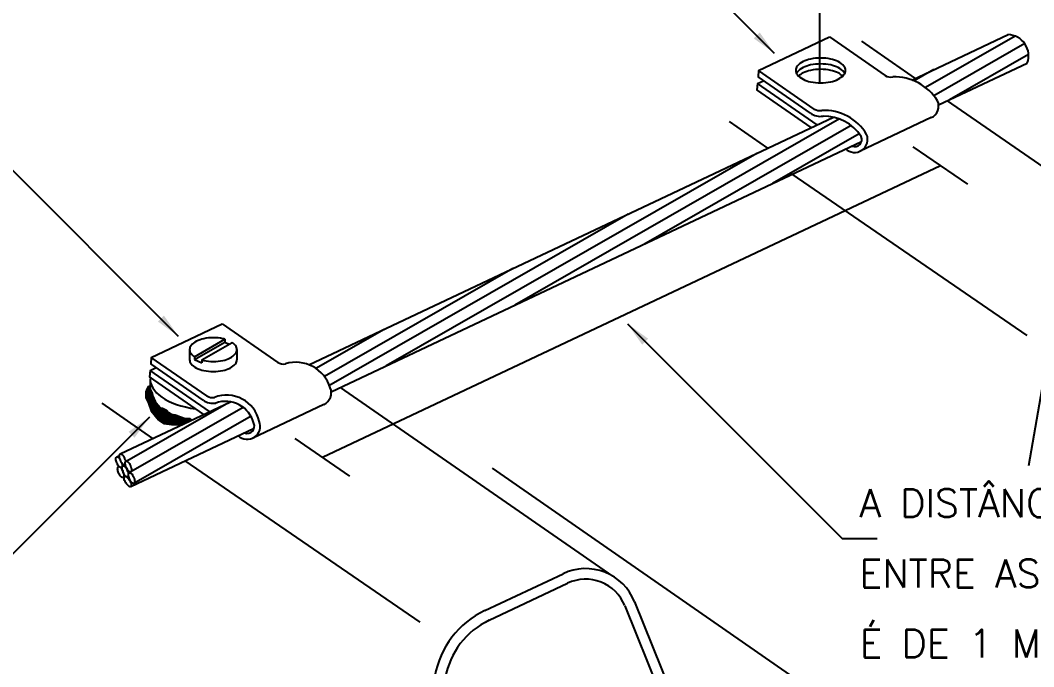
# Model space of a CAD drawing. Header units: millimetres. Extents: x -6289.4 to -6269.9, y -4757.4 to -4742.5.
# Drawn here: x -6282.45 to -6275.2, y -4751.66 to -4747.04 of the extents above; entities that cross this region are included whole.
import ezdxf
from ezdxf.enums import TextEntityAlignment as Align

# ---------------------------------------------------------------- set-up
doc = ezdxf.new("R2010")
doc.units = ezdxf.units.MM
doc.header["$LTSCALE"] = 10
doc.linetypes.add('DASHDOT', pattern=[1, 0.5, -0.25, 0, -0.25])
doc.layers.add('Termotécnica', color=7, linetype='Continuous')
doc.styles.add('r80', font='romans.shx')

msp = doc.modelspace()

# ---------------------------------------------------------------- linework, layer by layer
at = {"layer": 'Termotécnica', "color": 2}
for p, q in [((-6277.0509, -4747.2762), (-6278.9357, -4745.3914)), ((-6277.1644, -4747.3983), (-6276.6568, -4747.1587)), ((-6276.6568, -4747.1587), (-6276.2587, -4747.4346)), ((-6276.0685, -4747.4666), (-6275.3805, -4747.1419)), ((-6275.877, -4747.6449), (-6275.2427, -4747.3454)), ((-6277.1644, -4747.3983), (-6277.1682, -4747.4447)), ((-6276.7663, -4747.6742), (-6277.1644, -4747.3983)), ((-6277.1721, -4747.491), (-6277.1759, -4747.5374)), ((-6277.1721, -4747.491), (-6277.13, -4747.4712)), ((-6276.7466, -4747.786), (-6277.1721, -4747.491)), ((-6276.7934, -4747.7045), (-6277.1682, -4747.4447)), ((-6276.7887, -4747.8058), (-6277.1759, -4747.5374)), ((-6280.3806, -4749.5031), (-6276.6288, -4747.7321)), ((-6275.9302, -4747.7355), (-6276.4378, -4747.9752)), ((-6280.2213, -4749.6968), (-6276.4286, -4747.9063)), ((-6275.6672, -4748.2121), (-6276.0585, -4747.9432)), ((-6281.3126, -4749.301), (-6282.6005, -4748.013)), ((-6280.2834, -4750.1647), (-6275.8628, -4748.0777)), ((-6281.5086, -4749.4501), (-6281.001, -4749.2105)), ((-6281.001, -4749.2105), (-6280.6029, -4749.4865)), ((-6278.1026, -4749.2092), (-6276.5672, -4750.7446)), ((-6281.2, -4749.4451), (-6280.9832, -4749.3199)), ((-6281.2, -4749.466), (-6280.9832, -4749.3408)), ((-6281.1469, -4749.4687), (-6280.93, -4749.3435)), ((-6280.9832, -4749.3199), (-6280.9832, -4749.3408)), ((-6280.9832, -4749.3408), (-6280.9505, -4749.3553)), ((-6281.5086, -4749.4501), (-6281.5125, -4749.4965)), ((-6281.1105, -4749.7261), (-6281.5086, -4749.4501)), ((-6281.2344, -4749.3943), (-6281.2344, -4749.4665)), ((-6281.2, -4749.4451), (-6281.2, -4749.466)), ((-6280.8957, -4749.3943), (-6280.8957, -4749.4665)), ((-6281.5163, -4749.5429), (-6281.4742, -4749.523)), ((-6281.1376, -4749.7563), (-6281.5125, -4749.4965)), ((-6281.2, -4749.466), (-6281.1469, -4749.4896)), ((-6281.1469, -4749.4687), (-6281.1469, -4749.4896)), ((-6281.5163, -4749.5429), (-6281.5201, -4749.5893)), ((-6281.1329, -4749.8577), (-6281.5201, -4749.5893)), ((-6281.0908, -4749.8378), (-6281.5163, -4749.5429)), ((-6281.5315, -4749.661), (-6281.5409, -4749.6775)), ((-6281.5159, -4749.6558), (-6281.5315, -4749.661)), ((-6281.5159, -4749.6058), (-6281.5159, -4749.6795)), ((-6281.5475, -4749.7023), (-6281.5475, -4749.7389)), ((-6281.5475, -4749.7389), (-6281.5285, -4749.7769)), ((-6281.7316, -4750.1409), (-6280.941, -4749.7677)), ((-6281.5285, -4749.7769), (-6281.5096, -4749.8328)), ((-6280.2744, -4749.7874), (-6280.782, -4750.027)), ((-6281.5211, -4749.8765), (-6283.0566, -4751.4119)), ((-6281.5096, -4749.8328), (-6281.4566, -4749.8967)), ((-6281.6556, -4750.3738), (-6280.7725, -4749.9569)), ((-6281.4566, -4749.8967), (-6281.4157, -4749.9237)), ((-6281.4157, -4749.9237), (-6281.3638, -4749.9307)), ((-6281.3638, -4749.9307), (-6281.2883, -4749.9316)), ((-6280.0878, -4750.2991), (-6280.479, -4750.0302)), ((-6281.7556, -4750.1607), (-6281.7361, -4750.1515)), ((-6281.7224, -4750.2383), (-6281.7168, -4750.2356)), ((-6281.7115, -4750.226), (-6281.6936, -4750.2176)), ((-6281.7104, -4750.3095), (-6281.7023, -4750.3056)), ((-6281.6925, -4750.301), (-6281.6907, -4750.3001)), ((-6281.678, -4750.3035), (-6281.6702, -4750.2998)), ((-6281.6731, -4750.2918), (-6281.6712, -4750.2909)), ((-6281.6661, -4750.2748), (-6281.6557, -4750.2699)), ((-6276.5672, -4750.7446), (-6276.3172, -4750.7446))]:
    msp.add_line(p, q, dxfattribs=at)
at = {"layer": 'Termotécnica', "color": 1, "linetype": 'DASHDOT'}
msp.add_line((-6276.7256, -4747.4874), (-6276.7256, -4745.8362), dxfattribs=at)
at = {"layer": 'Termotécnica', "color": 3}
for p, q in [((-6276.0432, -4747.4547), (-6276.4256, -4747.1897)), ((-6273.8659, -4748.9641), (-6275.8127, -4747.6145)), ((-6277.0978, -4747.9535), (-6277.3715, -4747.7638)), ((-6275.2432, -4749.2944), (-6276.9234, -4748.1398)), ((-6278.2082, -4751.0141), (-6280.1542, -4749.6651)), ((-6275.1377, -4749.6784), (-6275.2344, -4750.2248)), ((-6281.4963, -4750.0298), (-6281.8599, -4749.7778)), ((-6279.5855, -4751.3444), (-6281.2659, -4750.1898)), ((-6275.6566, -4752.6087), (-6279.0688, -4750.2434)), ((-6279.1228, -4751.261), (-6278.5633, -4750.9968)), ((-6279.0905, -4751.3292), (-6278.531, -4751.0651)), ((-6278.0514, -4751.1974), (-6277.1913, -4753.3333)), ((-6278.1214, -4751.2256), (-6277.2315, -4753.4357))]:
    msp.add_line(p, q, dxfattribs=at)
at = {"layer": 'Termotécnica', "color": 1}
for p, q in [((-6275.3293, -4747.152), (-6275.9711, -4747.5201)), ((-6275.2605, -4747.2059), (-6275.9105, -4747.5787)), ((-6275.2334, -4747.2837), (-6275.7988, -4747.608)), ((-6275.9109, -4747.3922), (-6276.052, -4747.4731)), ((-6276.5857, -4747.745), (-6278.9071, -4749.0763)), ((-6276.5034, -4747.7912), (-6277.9865, -4748.6418)), ((-6276.4445, -4747.8507), (-6277.066, -4748.2072)), ((-6277.1775, -4747.9911), (-6279.8276, -4749.5109)), ((-6278.0975, -4748.4254), (-6280.2378, -4749.6529)), ((-6278.9233, -4748.8152), (-6280.2694, -4749.5872)), ((-6279.8432, -4749.2495), (-6280.3309, -4749.5292)), ((-6281.5159, -4749.6721), (-6281.5475, -4749.6982)), ((-6281.5159, -4749.6749), (-6281.5475, -4749.7011)), ((-6281.5159, -4749.6693), (-6281.547, -4749.695)), ((-6281.5159, -4749.6665), (-6281.5464, -4749.6917)), ((-6281.5159, -4749.6636), (-6281.5455, -4749.6881)), ((-6281.5159, -4749.6608), (-6281.5441, -4749.6841)), ((-6281.5159, -4749.658), (-6281.5422, -4749.6798)), ((-6281.5172, -4749.6563), (-6281.5392, -4749.6744)), ((-6281.523, -4749.6582), (-6281.5361, -4749.6691)), ((-6281.5287, -4749.6601), (-6281.5331, -4749.6637)), ((-6281.5159, -4749.6778), (-6281.5475, -4749.7039)), ((-6281.5153, -4749.6801), (-6281.5475, -4749.7067)), ((-6281.5143, -4749.682), (-6281.5475, -4749.7095)), ((-6281.5133, -4749.684), (-6281.5475, -4749.7124)), ((-6281.5123, -4749.686), (-6281.5475, -4749.7152)), ((-6281.5113, -4749.688), (-6281.5475, -4749.718)), ((-6281.5102, -4749.6899), (-6281.5475, -4749.7208)), ((-6281.5092, -4749.6919), (-6281.5475, -4749.7236)), ((-6281.5082, -4749.6939), (-6281.5475, -4749.7265)), ((-6281.5072, -4749.6959), (-6281.5475, -4749.7293)), ((-6281.5062, -4749.6979), (-6281.5475, -4749.7321)), ((-6281.5052, -4749.6998), (-6281.5475, -4749.7349)), ((-6281.5041, -4749.7018), (-6281.5475, -4749.7377)), ((-6281.5031, -4749.7038), (-6281.5469, -4749.7401)), ((-6281.5022, -4749.7059), (-6281.5459, -4749.7421)), ((-6281.5019, -4749.7084), (-6281.5449, -4749.7441)), ((-6281.5015, -4749.7109), (-6281.5439, -4749.7461)), ((-6281.5011, -4749.7135), (-6281.5429, -4749.7481)), ((-6281.5008, -4749.716), (-6281.5419, -4749.7501)), ((-6281.5004, -4749.7185), (-6281.541, -4749.7521)), ((-6281.5001, -4749.721), (-6281.54, -4749.7541)), ((-6281.4997, -4749.7235), (-6281.539, -4749.7561)), ((-6281.4988, -4749.7256), (-6281.538, -4749.758)), ((-6281.4979, -4749.7277), (-6281.537, -4749.76)), ((-6281.497, -4749.7297), (-6281.536, -4749.762)), ((-6281.4961, -4749.7318), (-6281.535, -4749.764)), ((-6281.4951, -4749.7339), (-6281.534, -4749.766)), ((-6281.4942, -4749.7359), (-6281.533, -4749.768)), ((-6281.4933, -4749.738), (-6281.532, -4749.77)), ((-6281.4924, -4749.7401), (-6281.531, -4749.772)), ((-6281.4915, -4749.7421), (-6281.53, -4749.774)), ((-6281.4906, -4749.7442), (-6281.529, -4749.776)), ((-6281.4896, -4749.7462), (-6281.5281, -4749.7781)), ((-6281.4887, -4749.7483), (-6281.5274, -4749.7803)), ((-6280.9731, -4749.784), (-6281.6843, -4750.1918)), ((-6280.8505, -4749.8076), (-6281.6535, -4750.2681)), ((-6281.4877, -4749.7503), (-6281.5266, -4749.7825)), ((-6281.4867, -4749.7523), (-6281.5259, -4749.7847)), ((-6281.4858, -4749.7543), (-6281.5251, -4749.7869)), ((-6281.4848, -4749.7564), (-6281.5244, -4749.7891)), ((-6281.4839, -4749.7584), (-6281.5236, -4749.7913)), ((-6281.4829, -4749.7604), (-6281.5229, -4749.7935)), ((-6281.482, -4749.7624), (-6281.5221, -4749.7957)), ((-6281.481, -4749.7645), (-6281.5214, -4749.7979)), ((-6281.4798, -4749.7663), (-6281.5206, -4749.8001)), ((-6281.4785, -4749.768), (-6281.5199, -4749.8023)), ((-6281.4771, -4749.7697), (-6281.5192, -4749.8045)), ((-6281.4757, -4749.7714), (-6281.5184, -4749.8067)), ((-6281.4744, -4749.7731), (-6281.5177, -4749.8089)), ((-6281.473, -4749.7748), (-6281.5169, -4749.8111)), ((-6281.4717, -4749.7765), (-6281.5162, -4749.8133)), ((-6281.4703, -4749.7782), (-6281.5154, -4749.8156)), ((-6281.469, -4749.7799), (-6281.5147, -4749.8178)), ((-6281.4676, -4749.7816), (-6281.5139, -4749.82)), ((-6281.4663, -4749.7833), (-6281.5132, -4749.8222)), ((-6281.4649, -4749.785), (-6281.5124, -4749.8244)), ((-6281.4636, -4749.7867), (-6281.5117, -4749.8266)), ((-6281.4622, -4749.7884), (-6281.5109, -4749.8288)), ((-6281.4608, -4749.7901), (-6281.5102, -4749.831)), ((-6281.4594, -4749.7917), (-6281.5093, -4749.8331)), ((-6281.4579, -4749.7933), (-6281.508, -4749.8348)), ((-6281.4565, -4749.795), (-6281.5066, -4749.8364)), ((-6281.4551, -4749.7966), (-6281.5052, -4749.8381)), ((-6281.4537, -4749.7983), (-6281.5038, -4749.8398)), ((-6281.4522, -4749.7999), (-6281.5024, -4749.8415)), ((-6281.4508, -4749.8015), (-6281.501, -4749.8431)), ((-6281.4494, -4749.8032), (-6281.4996, -4749.8448)), ((-6281.448, -4749.8048), (-6281.4982, -4749.8465)), ((-6281.4465, -4749.8065), (-6281.4969, -4749.8481)), ((-6281.4451, -4749.8081), (-6281.4955, -4749.8498)), ((-6281.4437, -4749.8097), (-6281.4941, -4749.8515)), ((-6281.4422, -4749.8114), (-6281.4927, -4749.8532)), ((-6281.4408, -4749.813), (-6281.4913, -4749.8548)), ((-6281.4383, -4749.8137), (-6281.4899, -4749.8565)), ((-6281.435, -4749.8138), (-6281.4885, -4749.8582)), ((-6281.4317, -4749.8139), (-6281.4872, -4749.8599)), ((-6281.4285, -4749.8141), (-6281.4858, -4749.8615)), ((-6281.4263, -4749.8151), (-6281.4844, -4749.8632)), ((-6281.4242, -4749.8162), (-6281.483, -4749.8649)), ((-6281.4221, -4749.8172), (-6281.4816, -4749.8666)), ((-6281.4199, -4749.8183), (-6281.4802, -4749.8682)), ((-6281.4178, -4749.8194), (-6281.4788, -4749.8699)), ((-6281.4157, -4749.8204), (-6281.4775, -4749.8716)), ((-6281.4136, -4749.8215), (-6281.4761, -4749.8732)), ((-6280.7951, -4749.8715), (-6281.6342, -4750.3527)), ((-6281.4114, -4749.8225), (-6281.4747, -4749.8749)), ((-6281.4093, -4749.8236), (-6281.4733, -4749.8766)), ((-6281.4072, -4749.8246), (-6281.4719, -4749.8783)), ((-6281.405, -4749.8257), (-6281.4705, -4749.8799)), ((-6281.4029, -4749.8268), (-6281.4691, -4749.8816)), ((-6281.4008, -4749.8278), (-6281.4678, -4749.8833)), ((-6281.3991, -4749.8293), (-6281.4664, -4749.885)), ((-6281.3976, -4749.8309), (-6281.465, -4749.8866)), ((-6281.3961, -4749.8324), (-6281.4636, -4749.8883)), ((-6281.3947, -4749.834), (-6281.4622, -4749.89)), ((-6281.3932, -4749.8356), (-6281.4608, -4749.8917)), ((-6281.3917, -4749.8372), (-6281.4594, -4749.8933)), ((-6281.3902, -4749.8388), (-6281.4581, -4749.895)), ((-6281.3887, -4749.8404), (-6281.4567, -4749.8967)), ((-6281.3872, -4749.842), (-6281.4548, -4749.8979)), ((-6281.3857, -4749.8436), (-6281.4529, -4749.8992)), ((-6281.3839, -4749.8449), (-6281.451, -4749.9004)), ((-6281.382, -4749.8461), (-6281.4491, -4749.9017)), ((-6281.3801, -4749.8474), (-6281.4472, -4749.9029)), ((-6281.3782, -4749.8486), (-6281.4453, -4749.9042)), ((-6281.3762, -4749.8498), (-6281.4434, -4749.9054)), ((-6281.3743, -4749.8511), (-6281.4415, -4749.9067)), ((-6281.3724, -4749.8523), (-6281.4396, -4749.9079)), ((-6281.3705, -4749.8535), (-6281.4377, -4749.9092)), ((-6281.3686, -4749.8548), (-6281.4358, -4749.9104)), ((-6281.3667, -4749.856), (-6281.4339, -4749.9117)), ((-6281.3645, -4749.857), (-6281.432, -4749.9129)), ((-6281.3616, -4749.8575), (-6281.4301, -4749.9142)), ((-6281.3588, -4749.8579), (-6281.4282, -4749.9154)), ((-6281.3559, -4749.8584), (-6281.4263, -4749.9167)), ((-6281.3531, -4749.8588), (-6281.4244, -4749.9179)), ((-6281.3502, -4749.8593), (-6281.4225, -4749.9192)), ((-6281.3473, -4749.8597), (-6281.4206, -4749.9204)), ((-6281.3445, -4749.8602), (-6281.4187, -4749.9217)), ((-6281.3416, -4749.8606), (-6281.4168, -4749.9229)), ((-6281.3388, -4749.8611), (-6281.4145, -4749.9238)), ((-6281.3359, -4749.8615), (-6281.4116, -4749.9242)), ((-6281.333, -4749.862), (-6281.4087, -4749.9246)), ((-6281.3302, -4749.8625), (-6281.4057, -4749.925)), ((-6281.3278, -4749.8633), (-6281.4028, -4749.9254)), ((-6281.3256, -4749.8643), (-6281.3999, -4749.9258)), ((-6281.3233, -4749.8652), (-6281.397, -4749.9262)), ((-6281.3211, -4749.8662), (-6281.394, -4749.9266)), ((-6281.3188, -4749.8672), (-6281.3911, -4749.927)), ((-6281.3166, -4749.8681), (-6281.3882, -4749.9274)), ((-6281.3143, -4749.8691), (-6281.3852, -4749.9278)), ((-6281.3121, -4749.87), (-6281.3823, -4749.9282)), ((-6281.3098, -4749.871), (-6281.3794, -4749.9286)), ((-6281.3076, -4749.8719), (-6281.3764, -4749.929)), ((-6281.3053, -4749.8729), (-6281.3735, -4749.9294)), ((-6281.3031, -4749.8739), (-6281.3706, -4749.9298)), ((-6281.3008, -4749.8748), (-6281.3676, -4749.9302)), ((-6281.2985, -4749.8757), (-6281.3647, -4749.9306)), ((-6281.2962, -4749.8766), (-6281.3615, -4749.9307)), ((-6281.2939, -4749.8775), (-6281.3581, -4749.9308)), ((-6281.2915, -4749.8784), (-6281.3548, -4749.9308)), ((-6281.2892, -4749.8793), (-6281.3514, -4749.9308)), ((-6281.2868, -4749.8802), (-6281.3481, -4749.9309)), ((-6281.2845, -4749.8811), (-6281.3447, -4749.9309)), ((-6281.2822, -4749.8819), (-6281.3414, -4749.931)), ((-6281.2798, -4749.8828), (-6281.338, -4749.931)), ((-6281.2775, -4749.8837), (-6281.3347, -4749.931)), ((-6281.2752, -4749.8846), (-6281.3313, -4749.9311)), ((-6281.2728, -4749.8855), (-6281.3279, -4749.9311)), ((-6281.2705, -4749.8864), (-6281.3246, -4749.9312)), ((-6281.2681, -4749.8873), (-6281.3212, -4749.9312)), ((-6281.2653, -4749.8877), (-6281.3179, -4749.9313)), ((-6281.2618, -4749.8877), (-6281.3145, -4749.9313)), ((-6281.2584, -4749.8876), (-6281.3112, -4749.9313)), ((-6281.2549, -4749.8876), (-6281.3078, -4749.9314)), ((-6281.2515, -4749.8876), (-6281.3044, -4749.9314)), ((-6281.248, -4749.8875), (-6281.3011, -4749.9315)), ((-6281.2446, -4749.8875), (-6281.2977, -4749.9315)), ((-6281.2411, -4749.8874), (-6281.2944, -4749.9315)), ((-6281.2377, -4749.8874), (-6281.291, -4749.9316)), ((-6281.2346, -4749.8877), (-6281.2868, -4749.9309)), ((-6281.233, -4749.8891), (-6281.2789, -4749.9272)), ((-6281.2313, -4749.8906), (-6281.271, -4749.9234)), ((-6281.2297, -4749.8921), (-6281.263, -4749.9197)), ((-6281.2281, -4749.8936), (-6281.2551, -4749.916)), ((-6281.2265, -4749.8951), (-6281.2472, -4749.9122)), ((-6281.2249, -4749.8966), (-6281.2393, -4749.9085)), ((-6281.2233, -4749.8981), (-6281.2313, -4749.9047)), ((-6281.2217, -4749.8996), (-6281.2234, -4749.901))]:
    msp.add_line(p, q, dxfattribs=at)
at = {"layer": 'Termotécnica', "color": 2}
for points in [[(-6276.543, -4747.398, 0.174705), (-6276.5539, -4747.3679, 0.104203), (-6276.5951, -4747.3351, 0.064948), (-6276.6489, -4747.3164, 0.051099), (-6276.7208, -4747.3091, 0.051099), (-6276.7927, -4747.3164, 0.064948), (-6276.8465, -4747.3351, 0.104203), (-6276.8878, -4747.3679, 0.174705), (-6276.8986, -4747.398, 0.174705), (-6276.8878, -4747.4281, 0.104203), (-6276.8465, -4747.4608, 0.064948), (-6276.7927, -4747.4795, 0.051099), (-6276.7208, -4747.4869, 0.051099), (-6276.6489, -4747.4795, 0.064948), (-6276.5951, -4747.4608, 0.104203), (-6276.5539, -4747.4281, 0.174705)], [(-6281.6788, -4750.3039, -0.207457), (-6281.6845, -4750.3038, -0.095933), (-6281.6943, -4750.2969, -0.052726), (-6281.7023, -4750.2866, -0.039847), (-6281.7102, -4750.2712, -0.039847), (-6281.7156, -4750.2548, -0.052726), (-6281.7173, -4750.2418, -0.095933), (-6281.7153, -4750.2301, -0.207457), (-6281.7113, -4750.226, -0.207457), (-6281.7056, -4750.2261, -0.095933), (-6281.6959, -4750.2329, -0.052726), (-6281.6879, -4750.2433, -0.039847), (-6281.68, -4750.2586, -0.039847), (-6281.6746, -4750.2751, -0.052726), (-6281.6729, -4750.288, -0.095933), (-6281.6749, -4750.2998, -0.207457)], [(-6281.6562, -4750.2701, -0.207457), (-6281.6619, -4750.27, -0.095933), (-6281.6716, -4750.2631, -0.052726), (-6281.6797, -4750.2528, -0.039847), (-6281.6876, -4750.2375, -0.039847), (-6281.6929, -4750.221, -0.052726), (-6281.6946, -4750.2081, -0.095933), (-6281.6927, -4750.1963, -0.207457), (-6281.6887, -4750.1922, -0.207457), (-6281.683, -4750.1923, -0.095933), (-6281.6733, -4750.1992, -0.052726), (-6281.6652, -4750.2095, -0.039847), (-6281.6573, -4750.2248, -0.039847), (-6281.652, -4750.2413, -0.052726), (-6281.6503, -4750.2542, -0.095933), (-6281.6523, -4750.266, -0.207457)], [(-6281.6556, -4750.3738, -0.207457), (-6281.6612, -4750.3746, -0.095933), (-6281.6719, -4750.3692, -0.052726), (-6281.6813, -4750.3601, -0.039847), (-6281.6914, -4750.3461, -0.039847), (-6281.6991, -4750.3306, -0.052726), (-6281.7026, -4750.318, -0.095933), (-6281.7024, -4750.3061, -0.207457), (-6281.6991, -4750.3015, -0.207457), (-6281.6935, -4750.3007, -0.095933), (-6281.6828, -4750.3061, -0.052726), (-6281.6734, -4750.3152, -0.039847), (-6281.6633, -4750.3292, -0.039847), (-6281.6556, -4750.3447, -0.052726), (-6281.652, -4750.3572, -0.095933), (-6281.6523, -4750.3692, -0.207457)], [(-6281.6328, -4750.3523, -0.207457), (-6281.6385, -4750.3522, -0.095933), (-6281.6482, -4750.3453, -0.052726), (-6281.6563, -4750.335, -0.039847), (-6281.6641, -4750.3196, -0.039847), (-6281.6695, -4750.3032, -0.052726), (-6281.6712, -4750.2902, -0.095933), (-6281.6692, -4750.2785, -0.207457), (-6281.6653, -4750.2744, -0.207457), (-6281.6596, -4750.2745, -0.095933), (-6281.6498, -4750.2813, -0.052726), (-6281.6418, -4750.2917, -0.039847), (-6281.6339, -4750.307, -0.039847), (-6281.6286, -4750.3234, -0.052726), (-6281.6269, -4750.3364, -0.095933), (-6281.6288, -4750.3482, -0.207457)]]:
    msp.add_lwpolyline(points, format="xyb", close=True, dxfattribs=at)
for points in [[(-6276.5481, -4747.4192, 0.056274), (-6276.5539, -4747.4104, 0.104203), (-6276.5951, -4747.3776, 0.064948), (-6276.6489, -4747.3589, 0.051099), (-6276.7208, -4747.3516, 0.051099), (-6276.7927, -4747.3589, 0.064948), (-6276.8465, -4747.3776, 0.104203), (-6276.8878, -4747.4104, 0.056274), (-6276.8936, -4747.4192, 0.174705)], [(-6276.5634, -4747.4383, 0.076612), (-6276.5951, -4747.4158, 0.064948), (-6276.6489, -4747.3972, 0.051099), (-6276.7208, -4747.3898, 0.051099), (-6276.7927, -4747.3972, 0.064948), (-6276.8465, -4747.4158, 0.076612), (-6276.8783, -4747.4383, 0.056274)], [(-6280.9832, -4749.3199, 0.016409), (-6280.9965, -4749.3166, 0.051099), (-6281.065, -4749.3096, 0.051099), (-6281.1335, -4749.3166, 0.064948), (-6281.1848, -4749.3344, 0.104203), (-6281.224, -4749.3656, 0.174705), (-6281.2344, -4749.3943, 0.174705), (-6281.224, -4749.423, 0.06738), (-6281.2, -4749.4451, 0.064948)], [(-6280.8957, -4749.3943, 0.174705), (-6280.906, -4749.3656, 0.06738), (-6280.93, -4749.3435, 0.064948)], [(-6281.1469, -4749.4687, 0.016409), (-6281.1335, -4749.4719, 0.051099), (-6281.065, -4749.479, 0.051099), (-6280.9965, -4749.4719, 0.064948), (-6280.9453, -4749.4542, 0.104203), (-6280.906, -4749.423, 0.174705), (-6280.8957, -4749.3943, 0.174705)], [(-6281.2344, -4749.4665, 0.174705), (-6281.224, -4749.4952, 0.104203), (-6281.1848, -4749.5264, 0.064948), (-6281.1335, -4749.5441, 0.051099), (-6281.065, -4749.5512, 0.051099), (-6280.9965, -4749.5441, 0.064948), (-6280.9453, -4749.5264, 0.104203), (-6280.906, -4749.4952, 0.174705), (-6280.8957, -4749.4665, 0.174705)], [(-6281.7232, -4750.2387, -0.207457), (-6281.7289, -4750.2386, -0.095933), (-6281.7387, -4750.2317, -0.052726), (-6281.7467, -4750.2214, -0.039847), (-6281.7546, -4750.206, -0.039847), (-6281.76, -4750.1896, -0.052726), (-6281.7617, -4750.1766, -0.095933), (-6281.7597, -4750.1649, -0.207457), (-6281.7557, -4750.1608, -0.207457), (-6281.75, -4750.1608, -0.095933), (-6281.7403, -4750.1677, -0.052726), (-6281.7323, -4750.178, -0.001764), (-6281.7319, -4750.1787, -0.039847)], [(-6281.698, -4750.2182, -0.207457), (-6281.7036, -4750.2181, -0.095933), (-6281.7134, -4750.2112, -0.052726), (-6281.7214, -4750.2009, -0.039847), (-6281.7293, -4750.1855, -0.039847), (-6281.7347, -4750.1691, -0.052726), (-6281.7364, -4750.1561, -0.095933), (-6281.7344, -4750.1444, -0.207457), (-6281.7304, -4750.1403, -0.207457), (-6281.7247, -4750.1404, -0.095933), (-6281.715, -4750.1472, -0.052726), (-6281.707, -4750.1576, -0.039847), (-6281.6991, -4750.1729, -0.039847), (-6281.6937, -4750.1893, -0.027092), (-6281.6925, -4750.196, -0.095933)], [(-6281.7104, -4750.3095, -0.207457), (-6281.7161, -4750.3094, -0.095933), (-6281.7259, -4750.3025, -0.052726), (-6281.7339, -4750.2922, -0.039847), (-6281.7418, -4750.2768, -0.039847), (-6281.7472, -4750.2604, -0.052726), (-6281.7489, -4750.2474, -0.095933), (-6281.7469, -4750.2357, -0.207457), (-6281.7429, -4750.2316, -0.130458), (-6281.7393, -4750.2311, -0.095933)], [(-6281.7269, -4750.2392, -0.049151), (-6281.7195, -4750.2488, -0.039847), (-6281.7116, -4750.2642, -0.039847), (-6281.7062, -4750.2806, -0.052726), (-6281.7045, -4750.2936, -0.095933), (-6281.7065, -4750.3053, -0.207457), (-6281.7104, -4750.3095, -0.207457)], [(-6281.7218, -4750.2002, -0.023019), (-6281.719, -4750.2098, -0.052726), (-6281.7173, -4750.2228, -0.095933), (-6281.7193, -4750.2345, -0.207457), (-6281.7232, -4750.2387, -0.207457)], [(-6281.6941, -4750.2144, -0.1939), (-6281.698, -4750.2182, -0.207457)]]:
    msp.add_lwpolyline(points, format="xyb", dxfattribs=at)
msp.add_lwpolyline([(-6281.5159, -4749.6788), (-6281.5023, -4749.7054), (-6281.4997, -4749.7237), (-6281.4901, -4749.7452), (-6281.4806, -4749.7653), (-6281.4621, -4749.7885), (-6281.4402, -4749.8137), (-6281.4286, -4749.814), (-6281.4002, -4749.8281), (-6281.3854, -4749.8439), (-6281.3653, -4749.8569), (-6281.3297, -4749.8625), (-6281.3, -4749.8752), (-6281.2669, -4749.8877), (-6281.2349, -4749.8874), (-6281.2212, -4749.9)], dxfattribs=at)
for centre, radius, start, end in [((-6275.3837, -4747.2925), 0.1506, 339.42626, 88.9163), ((-6276.2183, -4747.3656), 0.08, 239.64933, 279.63191), ((-6276.1946, -4747.8118), 0.3674, 32.31186, 91.6014), ((-6275.9699, -4747.6514), 0.0931, 295.27, 22.7619), ((-6276.724, -4747.6043), 0.1219, 235.27, 279.63191), ((-6276.7259, -4747.6052), 0.08, 239.64933, 279.63191), ((-6276.6947, -4748.0372), 0.3536, 31.02184, 92.89141), ((-6276.6983, -4748.0424), 0.318, 32.5839, 90.96367), ((-6276.4775, -4747.891), 0.0931, 225.35667, 22.7619), ((-6276.4775, -4747.891), 0.0512, 247.90246, 22.7619), ((-6280.5625, -4749.4175), 0.08, 239.64933, 279.63191), ((-6280.4747, -4749.7433), 0.2579, 17.15042, 106.76284), ((-6280.3141, -4749.7032), 0.0931, 295.27, 22.7619), ((-6281.4975, -4749.7023), 0.05, 150.25512, 180), ((-6281.0701, -4749.6571), 0.08, 239.64933, 279.63191), ((-6280.9701, -4749.9599), 0.2401, 12.76303, 111.15022), ((-6281.0682, -4749.6562), 0.1219, 235.27, 279.63191), ((-6280.978, -4749.9742), 0.2098, 14.11136, 109.43621), ((-6280.8217, -4749.9428), 0.0931, 225.35667, 22.7619), ((-6280.8217, -4749.9428), 0.0512, 247.90246, 22.7619)]:
    msp.add_arc(centre, radius, start, end, dxfattribs=at)
at = {"layer": 'Termotécnica', "color": 3}
for centre, radius, start, end in [((-6278.402, -4751.3386), 0.3779, 21.94055, 115.26594), ((-6278.4019, -4751.3385), 0.3024, 21.9338, 115.27235), ((-6278.8493, -4751.8402), 0.6405, 115.27716, 169.95624), ((-6278.8493, -4751.8402), 0.565, 115.27235, 169.95807)]:
    msp.add_arc(centre, radius, start, end, dxfattribs=at)
at = {"layer": 'Termotécnica', "color": 2}
msp.add_ellipse((-6281.0763, -4749.6058), major_axis=(-0.4396, 0), ratio=0.500279, start_param=6.222045, end_param=7.589379, dxfattribs=at)
for points in [[(-6277.1561, -4747.1269), (-6277.1988, -4747.1691), (-6277.0509, -4747.2762)], [(-6281.4178, -4749.1517), (-6281.4605, -4749.1939), (-6281.3126, -4749.301)], [(-6277.9974, -4749.3585), (-6277.9547, -4749.3163), (-6278.1026, -4749.2092)], [(-6281.6704, -4749.9817), (-6281.6283, -4750.0244), (-6281.5211, -4749.8765)]]:
    msp.add_solid(points, dxfattribs=at)

# ---------------------------------------------------------------- texts
at = {"layer": 'Termotécnica', "color": 2, "style": 'r80'}
for s, p in [('A DISTÂNCIA MÁXIMA ', (-6276.4436, -4750.4921)), ('ENTRE AS PRESILHAS', (-6276.4431, -4750.9964)), ('É DE 1 METRO', (-6276.4423, -4751.496))]:
    msp.add_text(s, height=0.2, dxfattribs=at).set_placement(p, align=Align.MIDDLE_LEFT)

doc.saveas('drawing.dxf')
